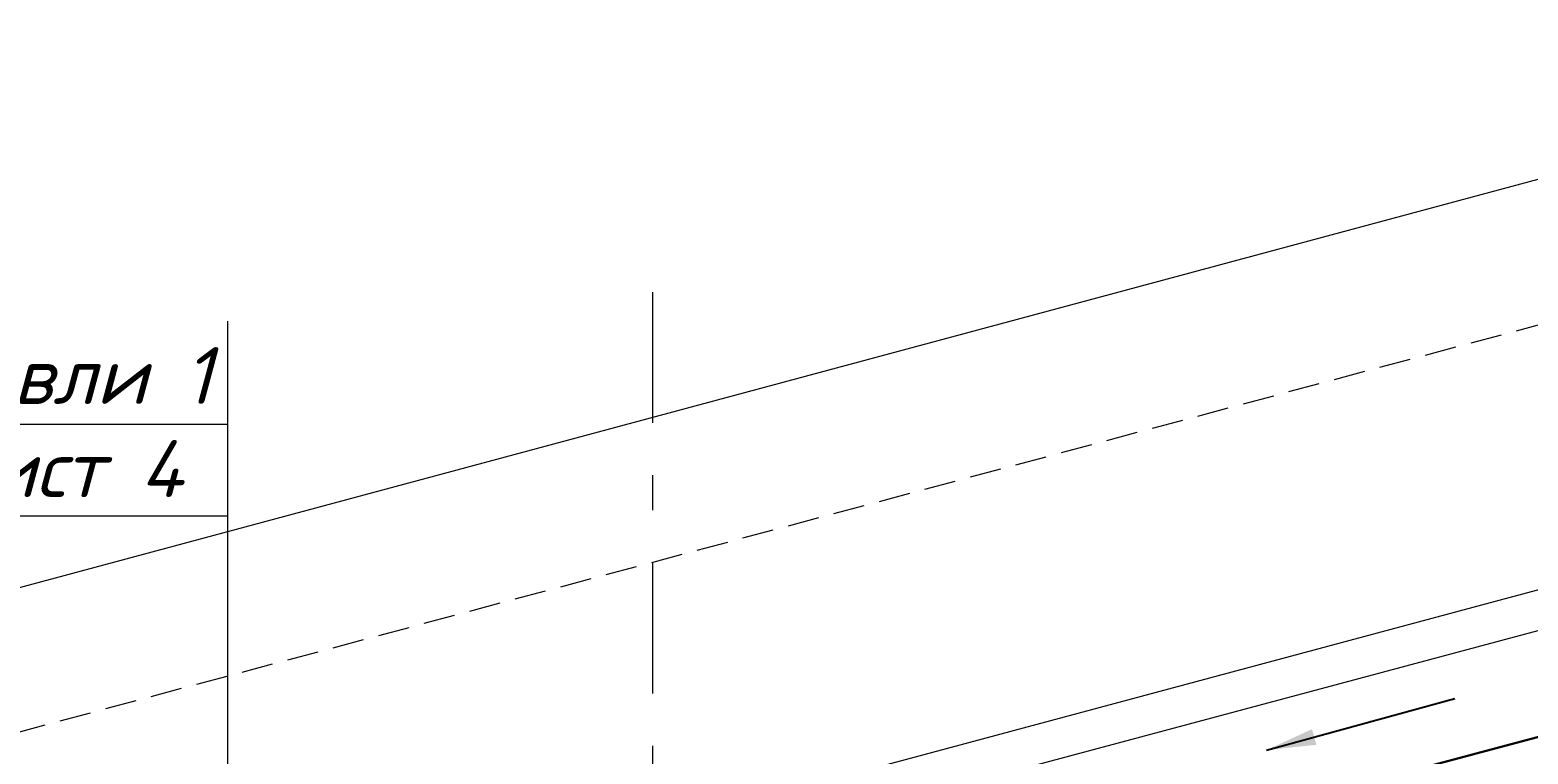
# Model space of a CAD drawing. Header units: millimetres. Extents: x -6419137 to 687965, y -598396 to 179722.
# Drawn here: x 601981 to 608038, y 91239 to 94167 of the extents above; entities that cross this region are included whole.
import ezdxf

# ---------------------------------------------------------------- set-up
doc = ezdxf.new("R2010")
doc.units = ezdxf.units.MM
doc.header["$MEASUREMENT"] = 0
doc.linetypes.add('штриховаяX2', pattern=[38.1, 25.4, -12.7])
doc.linetypes.add('Штрихштриховая', pattern=[10936.110735, 5291.666508, -2116.666555, 1411.111116, -2116.666555])
for name, color, linetype in [('крыша', 7, 'Continuous'), ('размеры', 7, 'Continuous'), ('текст', 7, 'Continuous')]:
    doc.layers.add(name, color=color, linetype=linetype)
for name, color, linetype, lineweight in [('оси_Ном._пера__96', 7, 'Continuous', 5), ('стены наруж_Ном._пера__96', 7, 'Continuous', 13), ('стены02_Ном._пера__99', 7, 'Continuous', 40), ('текст_Ном._пера__1', 7, 'Continuous', 25), ('текст_Ном._пера__96', 7, 'Continuous', 5)]:
    doc.layers.add(name, color=color, linetype=linetype, lineweight=lineweight)
doc.styles.get("Standard").update_dxf_attribs({"font": 'isocpeui.ttf'})
doc.styles.add('STEP PR', font='isocpeui.ttf')
doc.dimstyles.new('Standard100', dxfattribs={"dimtxt": 250, "dimasz": 200, "dimexe": 200, "dimexo": 300, "dimgap": 50, "dimtad": 1, "dimtoh": 1, "dimdec": 0, "dimzin": 0, "dimdsep": 46, "dimtxsty": 'STEP PR', "dimblk": 'ARCHTICK', "dimcen": 0.09, "dimdle": 200, "dimaunit": 1, "dimadec": 0, "dimazin": 0, "dimtfac": 1, "dimtdec": 0, "dimtofl": 0, "dimtmove": 1, "dimatfit": 3, "dimfxl": 1, "dimtolj": 1, "dimtzin": 0, "dimarcsym": 0})

# ---------------------------------------------------------------- blocks, each defined once
blk = doc.blocks.new('Линия_3_3', base_point=(116811.5, 8232.6))
at = {"layer": 'текст_Ном._пера__96', "linetype": 'Continuous'}
for q in [(116811.5, 11413.2), (116761.5, 8419.2), (116861.5, 8419.2)]:
    blk.add_line((116811.5, 8232.6), q, dxfattribs=at)
blk = doc.blocks.new('_ArchTick')
at = {"color": 0, "linetype": 'ByBlock', "const_width": 0.15}
blk.add_lwpolyline([(-0.5, -0.5), (0.5, 0.5)], dxfattribs=at)

msp = doc.modelspace()

# ---------------------------------------------------------------- linework, layer by layer
at = {"layer": 'крыша', "color": 32, "lineweight": 9, "true_color": 0xb35900}
msp.add_lwpolyline([(597682, 88955.8), (612274.8, 92861.5), (612274.8, 93028.1), (597643.2, 89100.7), (597682, 88955.8)], dxfattribs=at)
at = {"layer": 'крыша', "color": 32, "lineweight": 30, "true_color": 0xb35900}
msp.add_lwpolyline([(597681.8, 88376.2), (612907.6, 92440.3), (612907.6, 92596.8), (597643, 88521.1), (597681.8, 88376.2)], dxfattribs=at)
at = {"layer": 'оси_Ном._пера__96', "color": 172, "linetype": 'Штрихштриховая', "ltscale": 0.1}
msp.add_line((604498.1, 93106.7), (604498.1, 77114.5), dxfattribs=at)
at = {"layer": 'стены наруж_Ном._пера__96'}
msp.add_lwpolyline([(612149.2, 93549.5), (612284.3, 93513.4), (612323.1, 93658.3), (610328.5, 94167.2), (597599.7, 90745.1), (597638.5, 90600.2), (597698.5, 90616.4), (597698.5, 90191.5), (597599.9, 90165.1), (597638.5, 90020.2), (597698.5, 90036.3), (597698.6, 89115.6)], dxfattribs=at)
at = {"layer": 'стены02_Ном._пера__99', "color": 254, "linetype": 'штриховаяX2', "lineweight": 9, "ltscale": 5, "true_color": 0xd3d2db}
msp.add_lwpolyline([(609952.8, 94066.2), (609952.8, 93475.5), (597698.5, 90191.5)], dxfattribs=at)
at = {"layer": 'текст_Ном._пера__96', "linetype": 'Continuous'}
for p, q in [((602780.7, 92571.3), (600458.9, 92571.3)), ((602780.7, 92201.3), (600458.9, 92201.3))]:
    msp.add_line(p, q, dxfattribs=at)

# ---------------------------------------------------------------- block references
at = {"layer": 'текст', "linetype": 'Continuous'}
msp.add_blockref('Линия_3_3', (602780.7, 89808.2), dxfattribs=at)

# ---------------------------------------------------------------- texts
at = {"layer": 'текст_Ном._пера__1', "linetype": 'Continuous', "insert": (602633.5, 92581.2), "char_height": 230, "attachment_point": 4, "line_spacing_factor": 0.982247}
msp.add_mtext('\\pi-1880.8;Тип кровли 1\\P\\pi-1543.6;см. лист 4', dxfattribs=at)

# ---------------------------------------------------------------- leaders
at = {"layer": 'размеры'}
msp.add_leader([(606980.5, 91254.7), (607741.5, 91463.1)], dimstyle='Standard100', dxfattribs=at)

doc.saveas('drawing.dxf')
